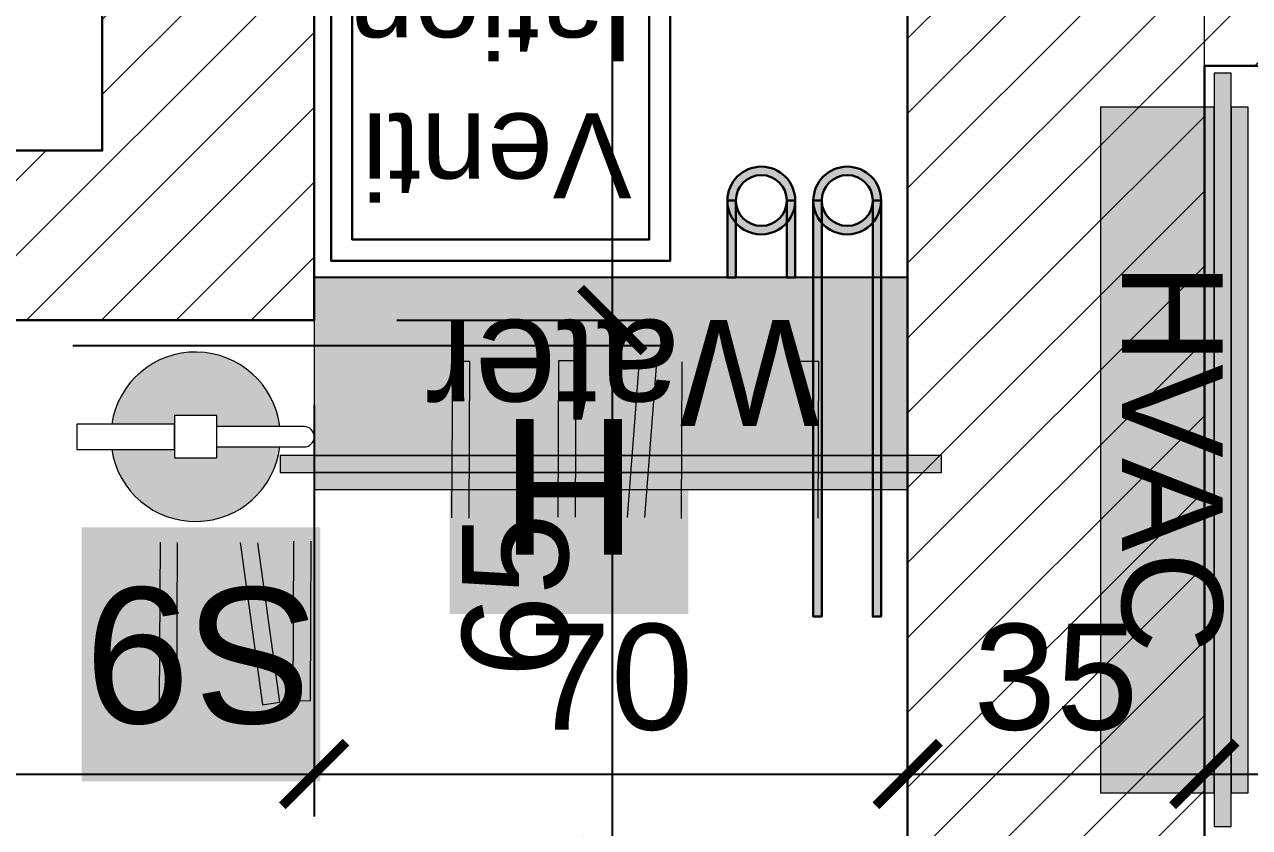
# Model space of a CAD drawing. Header units: centimetres. Extents: x 111832 to 117233, y -55119 to -48329.
# Drawn here: x 115085.2 to 115229.7, y -52692.3 to -52597.5 of the extents above; entities that cross this region are included whole.
import ezdxf

# ---------------------------------------------------------------- set-up
doc = ezdxf.new("R2010")
doc.units = ezdxf.units.CM
doc.header["$LTSCALE"] = 50
doc.header["$MEASUREMENT"] = 0
doc.linetypes.add('AXES', pattern=[2, 1.25, -0.25, 0.25, -0.25])
doc.layers.get('0').update_dxf_attribs({"color": 8})
for name, color, linetype, lineweight in [('ARCHITECTE', 252, 'Continuous', 13), ('CONSOLE ISOL.', 214, 'Continuous', 15), ('ISOLATION', 252, 'Continuous', 0), ('KASETAT_Pen_No__22', 8, 'Continuous', 50), ('KASETAT_Pen_No__75', 6, 'Continuous', 20), ('MACONNERIE COUPE', 7, 'Continuous', 30), ('MACONNERIE HACHURE', 253, 'Continuous', 13), ('mobilimi', 8, 'Continuous', 9)]:
    doc.layers.add(name, color=color, linetype=linetype, lineweight=lineweight)
for name, color, linetype in [('AXES', 10, 'AXES'), ('BORD', 5, 'Continuous'), ('COTE 50ème', 1, 'Continuous'), ('TEXTE', 7, 'Continuous')]:
    doc.layers.add(name, color=color, linetype=linetype)
doc.layers.add('HYPALON', color=7, linetype='Continuous', true_color=0xffaa00)
doc.layers.add('KASETAT_Pen_No__176', color=7, linetype='Continuous', lineweight=15, true_color=0x93a0c6)
doc.styles.add('RS_TEXT_1.50', font='arial.ttf', dxfattribs={"height": 12.5})
doc.styles.add('RS_TXT_50', font='arial.ttf', dxfattribs={"height": 12.5})
doc.dimstyles.new('RS_50CM_LINEAIRE', dxfattribs={"dimscale": 5, "dimtxt": 12.5, "dimasz": 1.5, "dimexe": 1, "dimexo": 2.5, "dimgap": 1, "dimtad": 1, "dimdec": 1, "dimrnd": 0.5, "dimdsep": 46, "dimtxsty": 'RS_TXT_50', "dimblk1": 'ARCHTICK', "dimblk2": 'ARCHTICK', "dimsah": 1, "dimcen": 2.5, "dimdle": 1, "dimclrt": 4, "dimadec": 0, "dimazin": 2, "dimtfac": 1, "dimtdec": 1, "dimtix": 1, "dimtmove": 2, "dimatfit": 3, "dimfxl": 1, "dimtolj": 1, "dimtzin": 0, "dimarcsym": 0})

# ---------------------------------------------------------------- blocks, each defined once
blk = doc.blocks.new('A$C7560ca7f')
at = {"layer": 'AXES', "lineweight": 5, "ltscale": 1.3}
blk.add_line((1270.000211652863, -4150.000002682165), (1270.000211652863, -1058.409073453964), dxfattribs=at)
blk = doc.blocks.new('A$C63baa0da')
at = {"layer": 'ARCHITECTE', "linetype": 'Continuous', "lineweight": 0, "true_color": 0xed1f24}
for points in [[(-65.87835279954015, -30.09711575884285), (-66.87835279954015, -30.09711575884285), (-66.87835279954015, 18.99996635723073), (-65.87835279954015, 18.99996635723073)], [(-65.87835279954015, -30.09711575884285), (-66.87835279954015, -30.09711575884285), (-66.87835279954015, 18.99996635723073), (-65.87835279954015, 18.99996635723073)], [(-59.87835279954015, -30.09711575884285), (-58.87835279954015, -30.09711575884285), (-58.87835279954015, 18.99996635723073), (-59.87835279954015, 18.99996635723073)], [(-59.87835279954015, -30.09711575884285), (-58.87835279954015, -30.09711575884285), (-58.87835279954015, 18.99996635723073), (-59.87835279954015, 18.99996635723073)]]:
    blk.add_hatch(color=240, dxfattribs=at).paths.add_polyline_path(points)
h = blk.add_hatch(color=240, dxfattribs=at)
edge = h.paths.add_edge_path()
edge.add_ellipse((-62.87835279954015, -30.09711575884285), major_axis=(-2.828427124746253, -2.828427124746253), ratio=0.9999999999999554, start_angle=-45.00000000000131, end_angle=134.9999999999987, ccw=False)
edge.add_ellipse((-62.87835279954015, -30.09711575884285), major_axis=(-2.828427124746253, -2.828427124746253), ratio=0.9999999999999554, start_angle=134.9999999999987, end_angle=314.99999999999875, ccw=False)
edge = h.paths.add_edge_path(flags=0)
edge.add_ellipse((-62.87835279954015, -30.09711575884285), major_axis=(-2.121320343559689, -2.121320343559689), ratio=0.9999999999999566, start_angle=134.9999999999987, end_angle=314.9999999999987)
edge.add_ellipse((-62.87835279954015, -30.09711575884285), major_axis=(-2.121320343559689, -2.121320343559689), ratio=0.9999999999999566, start_angle=314.9999999999988, end_angle=494.9999999999987)
h = blk.add_hatch(color=240, dxfattribs=at)
edge = h.paths.add_edge_path()
edge.add_ellipse((-62.87835279954015, -30.09711575884285), major_axis=(-2.828427124746253, -2.828427124746253), ratio=0.9999999999999554, start_angle=-45.00000000000131, end_angle=134.9999999999987, ccw=False)
edge.add_ellipse((-62.87835279954015, -30.09711575884285), major_axis=(-2.828427124746253, -2.828427124746253), ratio=0.9999999999999554, start_angle=134.9999999999987, end_angle=314.99999999999875, ccw=False)
edge = h.paths.add_edge_path(flags=0)
edge.add_ellipse((-62.87835279954015, -30.09711575884285), major_axis=(-2.121320343559689, -2.121320343559689), ratio=0.9999999999999566, start_angle=134.9999999999987, end_angle=314.9999999999987)
edge.add_ellipse((-62.87835279954015, -30.09711575884285), major_axis=(-2.121320343559689, -2.121320343559689), ratio=0.9999999999999566, start_angle=314.9999999999988, end_angle=494.9999999999987)
at = {"layer": 'KASETAT_Pen_No__176', "linetype": 'Continuous', "lineweight": 0, "true_color": 0x139b48}
for points in [[(0, 4), (-70, 4), (-70, 2), (-74, 2), (-74, 0), (-70, 0), (-70, -21), (0, -21), (0, 0), (4, 0), (4, 2), (0, 2)], [(-55.73699223616859, -30.09711575884285), (-56.73699223616859, -30.09711575884285), (-56.73699223616859, -21), (-55.73699223616859, -21)], [(-49.73699223616859, -30.09711575884285), (-48.73699223616859, -30.09711575884285), (-48.73699223616859, -21), (-49.73699223616859, -21)]]:
    blk.add_hatch(color=114, dxfattribs=at).paths.add_polyline_path(points)
h = blk.add_hatch(color=114, dxfattribs=at)
edge = h.paths.add_edge_path()
edge.add_ellipse((-52.73699223616859, -30.09711575884285), major_axis=(-2.828427124746253, -2.828427124746253), ratio=0.9999999999999554, start_angle=-45.00000000000131, end_angle=134.9999999999987, ccw=False)
edge.add_ellipse((-52.73699223616859, -30.09711575884285), major_axis=(-2.828427124746253, -2.828427124746253), ratio=0.9999999999999554, start_angle=134.9999999999987, end_angle=314.99999999999875, ccw=False)
edge = h.paths.add_edge_path(flags=0)
edge.add_ellipse((-52.73699223616859, -30.09711575884285), major_axis=(-2.121320343559689, -2.121320343559689), ratio=0.9999999999999566, start_angle=134.9999999999987, end_angle=314.9999999999987)
edge.add_ellipse((-52.73699223616859, -30.09711575884285), major_axis=(-2.121320343559689, -2.121320343559689), ratio=0.9999999999999566, start_angle=314.9999999999988, end_angle=494.9999999999987)
at = {"layer": 'KASETAT_Pen_No__22', "color": 32, "linetype": 'Continuous', "lineweight": 0, "true_color": 0xcd6928}
for p, q in [((0, 4), (-70, 4)), ((-70, 4), (-70, 2)), ((0, 2), (0, 4)), ((4, 2), (-74, 2)), ((-74, 2), (-74, 0)), ((-70, 2), (0, 2)), ((4, 0), (4, 2)), ((-74, 0), (4, 0)), ((0, 0), (-70, 0)), ((-70, 0), (-70, -21)), ((0, -21), (0, 0)), ((-70, -21), (0, -21))]:
    blk.add_line(p, q, dxfattribs=at)
at = {"layer": 'MACONNERIE COUPE'}
for points in [[(-65.87835279954015, -30.09711575884285), (-66.87835279954015, -30.09711575884285), (-66.87835279954015, 18.99996635723073), (-65.87835279954015, 18.99996635723073)], [(-65.87835279954015, -30.09711575884285), (-66.87835279954015, -30.09711575884285), (-66.87835279954015, 18.99996635723073), (-65.87835279954015, 18.99996635723073)], [(-59.87835279954015, -30.09711575884285), (-58.87835279954015, -30.09711575884285), (-58.87835279954015, 18.99996635723073), (-59.87835279954015, 18.99996635723073)], [(-59.87835279954015, -30.09711575884285), (-58.87835279954015, -30.09711575884285), (-58.87835279954015, 18.99996635723073), (-59.87835279954015, 18.99996635723073)], [(-55.73699223616859, -30.09711575884285), (-56.73699223616859, -30.09711575884285), (-56.73699223616859, -21), (-55.73699223616859, -21)], [(-55.73699223616859, -30.09711575884285), (-56.73699223616859, -30.09711575884285), (-56.73699223616859, -21), (-55.73699223616859, -21)], [(-49.73699223616859, -30.09711575884285), (-48.73699223616859, -30.09711575884285), (-48.73699223616859, -21), (-49.73699223616859, -21)], [(-49.73699223616859, -30.09711575884285), (-48.73699223616859, -30.09711575884285), (-48.73699223616859, -21), (-49.73699223616859, -21)], [(-42, -63), (-2, -63), (-2, -23), (-42, -23)], [(-39.5, -60.5), (-4.5, -60.5), (-4.5, -25.5), (-39.5, -25.5)]]:
    blk.add_lwpolyline(points, close=True, dxfattribs=at)
at = {"layer": 'MACONNERIE COUPE', "extrusion": (0, 0, -1)}
for centre, start_param, end_param in [((-62.87835279954015, -30.09711575884285), 0.7853981633974705, 3.926990816987264), ((-62.87835279954015, -30.09711575884285), 0.7853981633974705, 3.926990816987264), ((-52.73699223616859, -30.09711575884285), 0.7853981633974705, 3.926990816987264), ((-52.73699223616859, -30.09711575884285), 0.7853981633974705, 3.926990816987264), ((-62.87835279954015, -30.09711575884285), 3.926990816987264, 7.068583470577057), ((-62.87835279954015, -30.09711575884285), 3.926990816987264, 7.068583470577057), ((-52.73699223616859, -30.09711575884285), 3.926990816987264, 7.068583470577057), ((-52.73699223616859, -30.09711575884285), 3.926990816987264, 7.068583470577057)]:
    blk.add_ellipse(centre, major_axis=(-2.828427124746253, -2.828427124746253), ratio=0.9999999999999554, start_param=start_param, end_param=end_param, dxfattribs=at)
at = {"layer": 'MACONNERIE COUPE'}
for centre, start_param, end_param in [((-62.87835279954015, -30.09711575884285), 2.356194490192323, 5.497787143782116), ((-62.87835279954015, -30.09711575884285), 2.356194490192323, 5.497787143782116), ((-52.73699223616859, -30.09711575884285), 2.356194490192323, 5.497787143782116), ((-52.73699223616859, -30.09711575884285), 2.356194490192323, 5.497787143782116), ((-62.87835279954015, -30.09711575884285), 5.497787143782116, 8.639379797371909), ((-62.87835279954015, -30.09711575884285), 5.497787143782116, 8.639379797371909), ((-52.73699223616859, -30.09711575884285), 5.497787143782116, 8.639379797371909), ((-52.73699223616859, -30.09711575884285), 5.497787143782116, 8.639379797371909)]:
    blk.add_ellipse(centre, major_axis=(-2.121320343559689, -2.121320343559689), ratio=0.9999999999999566, start_param=start_param, end_param=end_param, dxfattribs=at)
at = {"layer": 'TEXTE', "attachment_point": 4, "style": 'RS_TEXT_1.50'}
for s, insert, char_height, width in [('Water', (-59.62249789945781, -9.842053306223534), 12.5, 4.547473508864641e-13), ('Venti\\Plation', (-37.45414668330341, -43.78018041417818), 10, 3.637978807091713e-13)]:
    blk.add_mtext(s, dxfattribs=dict(at, insert=insert, char_height=char_height, width=width))
blk = doc.blocks.new('_ArchTick')
at = {"color": 0, "linetype": 'ByBlock', "const_width": 0.15}
blk.add_lwpolyline([(-0.5, -0.5), (0.5, 0.5)], dxfattribs=at)
blk = doc.blocks.new('*D1180')
at = {"layer": 'COTE 50ème', "color": 0, "lineweight": -2, "ltscale": 0.5, "transparency": 16777216}
for p, q in [((114799.3673900786, -52632.98181260221), (114799.3673900786, -52690.93629497559)), ((115119.3672364946, -52642.38203354603), (115119.3672364946, -52690.93629497559)), ((114794.3673900786, -52685.93629497559), (115124.3672364946, -52685.93629497559))]:
    blk.add_line(p, q, dxfattribs=at)
at = {"layer": 'Defpoints', "color": 0, "ltscale": 0.5, "transparency": 16777216}
for p in [(114799.3673900786, -52620.48181260221), (115119.3672364946, -52629.88203354603), (115119.3672364946, -52685.93629497559)]:
    blk.add_point(p, dxfattribs=at)
at = {"layer": 'COTE 50ème', "color": 0, "lineweight": -2, "ltscale": 0.5, "transparency": 16777216, "xscale": 7.5, "yscale": 7.5, "zscale": 7.5, "rotation": 180}
blk.add_blockref('_ArchTick', (114799.3673900786, -52685.93629497559), dxfattribs=at)
at = {"layer": 'COTE 50ème', "color": 0, "lineweight": -2, "ltscale": 0.5, "transparency": 16777216, "xscale": 7.5, "yscale": 7.5, "zscale": 7.5}
blk.add_blockref('_ArchTick', (115119.3672364946, -52685.93629497559), dxfattribs=at)
at = {"layer": 'COTE 50ème', "color": 4, "ltscale": 0.5, "transparency": 16777216, "insert": (114959.3673132866, -52674.54986932757), "char_height": 12.5, "attachment_point": 5, "style": 'RS_TXT_50'}
blk.add_mtext('\\A1;320', dxfattribs=at)
blk = doc.blocks.new('*D1181')
at = {"layer": 'COTE 50ème', "color": 0, "lineweight": -2, "ltscale": 0.5, "transparency": 16777216}
for p, q in [((115119.3672364946, -52642.38203354603), (115119.3672364946, -52690.93629497559)), ((115189.3673151266, -52669.2139710515), (115189.3673151266, -52690.93629497559)), ((115114.3672364946, -52685.93629497559), (115194.3673151266, -52685.93629497559))]:
    blk.add_line(p, q, dxfattribs=at)
at = {"layer": 'Defpoints', "color": 0, "ltscale": 0.5, "transparency": 16777216}
for p in [(115119.3672364946, -52629.88203354603), (115189.3673151266, -52656.7139710515), (115189.3673151266, -52685.93629497559)]:
    blk.add_point(p, dxfattribs=at)
at = {"layer": 'COTE 50ème', "color": 0, "lineweight": -2, "ltscale": 0.5, "transparency": 16777216, "xscale": 7.5, "yscale": 7.5, "zscale": 7.5, "rotation": 180}
blk.add_blockref('_ArchTick', (115119.3672364946, -52685.93629497559), dxfattribs=at)
at = {"layer": 'COTE 50ème', "color": 0, "lineweight": -2, "ltscale": 0.5, "transparency": 16777216, "xscale": 7.5, "yscale": 7.5, "zscale": 7.5}
blk.add_blockref('_ArchTick', (115189.3673151266, -52685.93629497559), dxfattribs=at)
at = {"layer": 'COTE 50ème', "color": 4, "ltscale": 0.5, "transparency": 16777216, "insert": (115154.3672758106, -52674.55413262907), "char_height": 12.5, "attachment_point": 5, "style": 'RS_TXT_50'}
blk.add_mtext('\\A1;70', dxfattribs=at)
blk = doc.blocks.new('*D1182')
at = {"layer": 'COTE 50ème', "color": 0, "lineweight": -2, "ltscale": 0.5, "transparency": 16777216}
for p, q in [((115224.3673132866, -52614.86233709178), (115224.3673132866, -52690.93629497559)), ((115189.3673151266, -52669.2139710515), (115189.3673151266, -52690.93629497559)), ((115184.3673151266, -52685.93629497559), (115229.3673132866, -52685.93629497559))]:
    blk.add_line(p, q, dxfattribs=at)
at = {"layer": 'Defpoints', "color": 0, "ltscale": 0.5, "transparency": 16777216}
for p in [(115224.3673132866, -52602.36233709178), (115189.3673151266, -52656.7139710515), (115224.3673132866, -52685.93629497559)]:
    blk.add_point(p, dxfattribs=at)
at = {"layer": 'COTE 50ème', "color": 0, "lineweight": -2, "ltscale": 0.5, "transparency": 16777216, "xscale": 7.5, "yscale": 7.5, "zscale": 7.5, "rotation": 180}
blk.add_blockref('_ArchTick', (115189.3673151266, -52685.93629497559), dxfattribs=at)
at = {"layer": 'COTE 50ème', "color": 0, "lineweight": -2, "ltscale": 0.5, "transparency": 16777216, "xscale": 7.5, "yscale": 7.5, "zscale": 7.5}
blk.add_blockref('_ArchTick', (115224.3673132866, -52685.93629497559), dxfattribs=at)
at = {"layer": 'COTE 50ème', "color": 4, "ltscale": 0.5, "transparency": 16777216, "insert": (115206.8673142066, -52674.54986932757), "char_height": 12.5, "attachment_point": 5, "style": 'RS_TXT_50'}
blk.add_mtext('\\A1;35', dxfattribs=at)
blk = doc.blocks.new('*D1183')
at = {"layer": 'COTE 50ème', "color": 0, "lineweight": -2, "ltscale": 0.5, "transparency": 16777216}
for p, q in [((115224.3673132866, -52614.86233709178), (115224.3673132866, -52690.93629497559)), ((115494.3673149637, -52637.66903449614), (115494.3673149637, -52690.93629497559)), ((115219.3673132866, -52685.93629497559), (115499.3673149637, -52685.93629497559))]:
    blk.add_line(p, q, dxfattribs=at)
at = {"layer": 'Defpoints', "color": 0, "ltscale": 0.5, "transparency": 16777216}
for p in [(115224.3673132866, -52602.36233709178), (115494.3673149637, -52625.16903449614), (115494.3673149637, -52685.93629497559)]:
    blk.add_point(p, dxfattribs=at)
at = {"layer": 'COTE 50ème', "color": 0, "lineweight": -2, "ltscale": 0.5, "transparency": 16777216, "xscale": 7.5, "yscale": 7.5, "zscale": 7.5, "rotation": 180}
blk.add_blockref('_ArchTick', (115224.3673132866, -52685.93629497559), dxfattribs=at)
at = {"layer": 'COTE 50ème', "color": 0, "lineweight": -2, "ltscale": 0.5, "transparency": 16777216, "xscale": 7.5, "yscale": 7.5, "zscale": 7.5}
blk.add_blockref('_ArchTick', (115494.3673149637, -52685.93629497559), dxfattribs=at)
at = {"layer": 'COTE 50ème', "color": 4, "ltscale": 0.5, "transparency": 16777216, "insert": (115359.3673141251, -52674.55413262907), "char_height": 12.5, "attachment_point": 5, "style": 'RS_TXT_50'}
blk.add_mtext('\\A1;270', dxfattribs=at)
blk = doc.blocks.new('*D1244')
at = {"layer": 'COTE 50ème', "color": 0, "lineweight": -2, "ltscale": 0.5, "transparency": 16777216}
for p, q in [((115154.5438923914, -52702.36232123784), (115154.5438923914, -52627.36232218579)), ((115129.1201816798, -52632.36232218579), (115159.5438923914, -52632.36232218579)), ((115182.5805029407, -52697.36232123784), (115149.5438923914, -52697.36232123784))]:
    blk.add_line(p, q, dxfattribs=at)
at = {"layer": 'Defpoints', "color": 0, "ltscale": 0.5, "transparency": 16777216}
for p in [(115116.6201816798, -52632.36232218579), (115154.5438923914, -52632.36232218579), (115195.0805029407, -52697.36232123784)]:
    blk.add_point(p, dxfattribs=at)
at = {"layer": 'COTE 50ème', "color": 0, "lineweight": -2, "ltscale": 0.5, "transparency": 16777216, "xscale": 7.5, "yscale": 7.5, "zscale": 7.5}
for p, rotation in [((115154.5438923914, -52632.36232218579), 90), ((115154.5438923914, -52697.36232123784), 270)]:
    blk.add_blockref('_ArchTick', p, dxfattribs=dict(at, rotation=rotation))
at = {"layer": 'COTE 50ème', "color": 4, "ltscale": 0.5, "transparency": 16777216, "insert": (115143.1617300448, -52664.86232171184), "char_height": 12.5, "attachment_point": 5, "rotation": 90, "style": 'RS_TXT_50'}
blk.add_mtext('\\A1;65', dxfattribs=at)
blk = doc.blocks.new('*D1245')
at = {"layer": 'COTE 50ème', "color": 0, "lineweight": -2, "ltscale": 0.5, "transparency": 16777216}
for p, q in [((115154.5438923914, -52637.36232218579), (115154.5438923914, -52524.36225641912)), ((115181.1735012469, -52529.36225641912), (115149.5438923914, -52529.36225641912)), ((115129.1201816798, -52632.36232218579), (115159.5438923914, -52632.36232218579))]:
    blk.add_line(p, q, dxfattribs=at)
at = {"layer": 'Defpoints', "color": 0, "ltscale": 0.5, "transparency": 16777216}
for p in [(115154.5438923914, -52529.36225641912), (115193.6735012469, -52529.36225641912), (115116.6201816798, -52632.36232218579)]:
    blk.add_point(p, dxfattribs=at)
at = {"layer": 'COTE 50ème', "color": 0, "lineweight": -2, "ltscale": 0.5, "transparency": 16777216, "xscale": 7.5, "yscale": 7.5, "zscale": 7.5}
for p, rotation in [((115154.5438923914, -52529.36225641912), 90), ((115154.5438923914, -52632.36232218579), 270)]:
    blk.add_blockref('_ArchTick', p, dxfattribs=dict(at, rotation=rotation))
at = {"layer": 'COTE 50ème', "color": 4, "ltscale": 0.5, "transparency": 16777216, "insert": (115143.1574667434, -52580.86228930247), "char_height": 12.5, "attachment_point": 5, "rotation": 90, "style": 'RS_TXT_50'}
blk.add_mtext('\\A1;103', dxfattribs=at)

msp = doc.modelspace()

# ---------------------------------------------------------------- hatches: boundary and pattern name
at = {"layer": 'HYPALON', "linetype": 'Continuous', "lineweight": 0, "true_color": 0xed1f24}
h = msp.add_hatch(color=240, dxfattribs=at)
edge = h.paths.add_edge_path()
edge.add_ellipse((115105.3788335924, -52646.13797396754), major_axis=(7.071067811866005, 7.071067811866006), ratio=0.9999999999998976, start_angle=-38.10789742065651, end_angle=126.37307344131841, ccw=False)
edge.add_line((115115.3065725092, -52644.93797396754), (115107.8788335924, -52644.93797396754))
edge.add_line((115107.8788335924, -52644.93797396754), (115107.8788335924, -52643.63797396754))
edge.add_line((115107.8788335924, -52643.63797396754), (115102.8788335924, -52643.63797396754))
edge.add_line((115102.8788335924, -52643.63797396754), (115102.8788335924, -52644.63797396754))
edge.add_line((115102.8788335924, -52644.63797396754), (115095.4919736257, -52644.63797396754))
edge = h.paths.add_edge_path()
edge.add_line((115107.8788335924, -52648.63797396754), (115107.8788335924, -52647.33797396754))
edge.add_line((115107.8788335924, -52647.33797396754), (115115.3065725092, -52647.33797396754))
edge.add_ellipse((115105.3788335924, -52646.13797396754), major_axis=(7.071067811866006, -7.071067811866005), ratio=0.9999999999998975, start_angle=233.6269265586816, end_angle=398.1078974206565, ccw=False)
edge.add_line((115095.4919736257, -52647.63797396754), (115102.8788335924, -52647.63797396754))
edge.add_line((115102.8788335924, -52647.63797396754), (115102.8788335924, -52648.63797396754))
edge.add_line((115102.8788335924, -52648.63797396754), (115107.8788335924, -52648.63797396754))
for points in [[(115163.4903268365, -52667.04375329139), (115135.3527778332, -52667.04375329139), (115135.3527778332, -52637.07938320375), (115163.4903268365, -52637.07938320375)], [(115120.088856942, -52686.79611712001), (115091.9513079387, -52686.79611712001), (115091.9513079387, -52656.83174703236), (115120.088856942, -52656.83174703236)]]:
    msp.add_hatch(color=240, dxfattribs=at).paths.add_polyline_path(points)
at = {"layer": 'KASETAT_Pen_No__75', "linetype": 'Continuous', "lineweight": 0, "true_color": 0xbf00bf}
msp.add_hatch(color=212, dxfattribs=at).paths.add_polyline_path([(115229.5168673514, -52688.13967153585), (115229.5168673514, -52607.23967153584), (115227.5168673514, -52607.23967153584), (115227.5168673514, -52603.23967153584), (115225.5168673514, -52603.23967153584), (115225.5168673514, -52607.23967153584), (115212.1168673514, -52607.23967153584), (115212.1168673514, -52688.13967153585), (115225.5168673514, -52688.13967153585), (115225.5168673514, -52692.13967153585), (115227.5168673514, -52692.13967153585), (115227.5168673514, -52688.13967153585)])
at = {"layer": 'MACONNERIE HACHURE'}
h = msp.add_hatch(dxfattribs=at)
h.set_pattern_fill('ANSI31', color=256, scale=50, style=0)
h.set_pattern_definition([(45, (923.7212186791294, 14234.10157804844), (-4.419417382415921, 4.419417382415922), [])])
h.paths.add_polyline_path([(114499.3673132866, -53137.3623347027), (114499.3673132866, -53147.3623347027), (114399.3673132867, -53147.3623347027), (114399.3673132867, -53097.3623347027), (114499.3673132866, -53097.3623347027), (114499.3673132866, -53107.3623347027), (114414.3673132866, -53107.3623347027), (114414.3673132866, -53137.3623347027)])
h.paths.add_polyline_path([(115954.3670770887, -52057.36234384876), (116034.3675259826, -52057.36234384876), (116034.3675259826, -52082.36233470272), (115954.3670770887, -52082.36233470272)])
h.paths.add_polyline_path([(113964.3675494846, -52057.36234384876), (113884.3671005907, -52057.36234384876), (113884.3671005907, -52082.36233470272), (113964.3675494846, -52082.36233470272)])
h.paths.add_polyline_path([(113884.3671909257, -52082.36233470272), (113859.3671909256, -52082.36233470272), (113859.3674627269, -52130.36232811021), (113884.3674627269, -52130.36232811021)])
h.paths.add_polyline_path([(113989.3675494846, -52154.2508417849), (113964.3675494846, -52154.2508417849), (113964.3675494846, -52147.3623347027), (113989.3675494846, -52147.3623347027)])
h.paths.add_polyline_path([(115954.3670770887, -52154.2508417849), (115929.3670770887, -52154.2508417849), (115929.3670770887, -52147.3623347027), (115954.3670770887, -52147.3623347027)])
h.paths.add_polyline_path([(114926.3673132866, -53272.3623347027), (114926.3673132866, -53387.36233470272), (114992.3673132866, -53387.36233470272), (114992.3673132866, -53272.3623347027), (114972.3673132866, -53272.3623347027), (114972.3673132866, -53367.36233470272), (114946.3673132866, -53367.36233470272), (114946.3673132866, -53272.3623347027)])
h.paths.add_polyline_path([(115224.3672467198, -53762.36233470272), (115294.3672379353, -53762.36233470272), (115294.3672898392, -53622.36220740923), (115269.3672238225, -53622.36220740923), (115269.3672366973, -53737.36233470272), (115224.3672474649, -53737.36233336161)])
h.paths.add_polyline_path([(114694.3673150747, -53762.36233470272), (114624.3673238593, -53762.36233470272), (114624.3673238593, -53622.36220740923), (114649.3673379721, -53622.36220740923), (114649.3673250973, -53737.36233470272), (114694.3673143297, -53737.36233336161)])
h.paths.add_polyline_path([(114224.3669416724, -53134.3623347027), (114329.3674828942, -53134.3623347027), (114329.3674828942, -53109.3623347027), (114224.3669416724, -53109.3623347027)])
h.paths.add_polyline_path([(115694.3676849008, -53134.3623347027), (115589.367143679, -53134.3623347027), (115589.367143679, -53109.3623347027), (115694.3676849008, -53109.3623347027)])
h.paths.add_polyline_path([(113964.3676440327, -52902.2509400719), (113989.367636667, -52902.2509400719), (113989.3666614783, -52887.36238881366), (113964.366668844, -52887.36238881366)])
h.paths.add_polyline_path([(116034.3676279522, -53342.47375485945), (116059.3676279522, -53342.47375485945), (116059.3676265898, -53397.36095013971), (116034.3676265898, -53397.36095013971)])
h.paths.add_polyline_path([(116034.3676143168, -53087.36211823281), (116059.3676143168, -53087.36211823281), (116059.3674645131, -53157.36235783613), (116034.3674645131, -53157.36235783613)])
h.paths.add_polyline_path([(116034.367621683, -52902.2509400719), (116059.3676143173, -52902.2509400719), (116059.3676143173, -52747.36241119515), (116034.367621683, -52747.36241119515)])
h.paths.add_polyline_path([(116034.3676143167, -52502.36233470269), (116059.3676143167, -52502.36233470269), (116059.3676405879, -52542.36241119516), (116034.3676405879, -52542.36241119516)])
h.paths.add_polyline_path([(113884.3669730417, -53342.47375485945), (113859.3669730417, -53342.47375485945), (113859.3669742338, -53397.36095013971), (113884.3669742338, -53397.36095013971)])
h.paths.add_polyline_path([(113884.3669859853, -53087.36211823281), (113859.3669859853, -53087.36211823281), (113859.3669876989, -53157.36235783613), (113884.3669876989, -53157.36235783613)])
h.paths.add_polyline_path([(113884.3669791406, -52902.2509400719), (113859.3669865063, -52902.2509400719), (113859.3669865063, -52747.36241119515), (113884.3669791406, -52747.36241119515)])
h.paths.add_polyline_path([(113884.3669859853, -52494.36231314127), (113859.3669859853, -52494.36231314127), (113859.3669859853, -52542.36241119516), (113884.3669859853, -52542.36241119516)])
h.paths.add_polyline_path([(115929.3679861652, -52507.36281303041), (115764.3673132867, -52507.36253177626), (115764.3673132867, -52482.36232874184), (115929.3679861652, -52482.36260999599)])
h.paths.add_polyline_path([(115704.3673132867, -52507.36253177626), (115701.336205546, -52507.36253177626), (115701.336205546, -52482.36232874184), (115704.3673132867, -52482.36232874184)])
h.paths.add_polyline_path([(115606.336205546, -52507.36233410623), (115579.3673132866, -52507.36233410623), (115579.3673132866, -52482.36233466915), (115606.336205546, -52482.36233466915)])
h.paths.add_polyline_path([(114214.3673132865, -52507.36253177626), (114217.3984210272, -52507.36253177626), (114217.3984210272, -52482.36232874184), (114214.3673132865, -52482.36232874184)])
h.paths.add_polyline_path([(114312.3984210272, -52507.36233410623), (114339.3673132867, -52507.36233410623), (114339.3673132867, -52482.36233466915), (114312.3984210272, -52482.36233466915)])
h.paths.add_polyline_path([(114679.3673132866, -53134.3623347027), (114694.3673095613, -53134.3623347027), (114694.3673095613, -53109.3623347027), (114679.3673132866, -53109.3623347027)])
h.paths.add_polyline_path([(115954.3673068341, -52902.2509400719), (115929.3673141998, -52902.2509400719), (115929.3682893885, -52887.36238881366), (115954.3682820228, -52887.36238881366)])
h.paths.add_polyline_path([(115494.3673149637, -52677.3623347027), (115506.3673149637, -52677.3623347027), (115506.3673149638, -52507.28759579634), (115519.3673132866, -52507.36233466915), (115519.3673132866, -52482.36233466915), (115494.3673149637, -52482.36233466915), (115494.3673149637, -52590.36233709178), (115484.3673149637, -52590.36233709178), (115484.3673149637, -52602.36233709178), (115494.3673149637, -52602.36233709178)])
h.paths.add_polyline_path([(115506.3673149637, -52804.3623347027), (115506.3673149637, -52814.3623347027), (115494.3673149637, -52814.3623347027), (115494.3673149637, -52769.3623347027), (115506.3673149637, -52769.3623347027), (115506.3673149637, -52779.3623347027), (115929.3673132866, -52779.3623347027), (115929.3673132866, -52804.3623347027)])
h.paths.add_polyline_path([(115239.3673132866, -53134.3623347027), (115224.3673170119, -53134.3623347027), (115224.3673170119, -53109.3623347027), (115239.3673132866, -53109.3623347027)])
h.paths.add_polyline_path([(115392.3673149637, -52928.3623347027), (115370.3673149637, -52928.3623347027), (115370.3673149637, -52819.36231992404), (115224.3673132866, -52819.36231992404), (115224.3673132866, -52807.36231973386), (115382.3673149637, -52807.36231973386), (115382.3673149637, -52916.3623347027), (115392.3673149637, -52916.3623347027)])
h.paths.add_polyline_path([(115506.3673149637, -52906.3623347027), (115494.3673149637, -52906.3623347027), (115494.3673149637, -52916.36233442239), (115484.3673149637, -52916.3623347027), (115484.3673149637, -52928.3623347027), (115494.3673149637, -52928.36233442239), (115494.3673114466, -53097.3623347027), (115418.9673132866, -53097.3623347027), (115418.9673132866, -53107.3623347027), (115504.3673132866, -53107.3623347027), (115504.3673132866, -53137.3623347027), (115418.9673132866, -53137.3623347027), (115418.9673132866, -53147.3623347027), (115519.3673132866, -53147.3623347027), (115519.3673132865, -53107.3623347027), (115506.3673149637, -53107.3623347027)])
h.paths.add_polyline_path([(115224.3673132755, -52602.36233709178), (115224.3673157783, -52697.36232123781), (115189.3673157672, -52697.36232123781), (115189.3673133087, -52541.36225641909), (115119.3673132866, -52541.36225641909), (115119.3673170119, -52529.36225641909), (115224.3673132802, -52529.36225641909), (115224.3673132802, -52590.36233709178), (115234.3673132802, -52590.36233709178), (115234.3673132802, -52602.36233709178)])
h.paths.add_polyline_path([(114229.3674856509, -52082.36232891651), (113989.3675494846, -52082.36232313034), (113989.3675494846, -52057.3623347027), (114229.3674856509, -52057.36234048888)])
h.paths.add_polyline_path([(114564.3673132866, -52357.36232313036), (114564.3673132866, -52382.36232313036), (114564.3673132867, -52382.36232313034), (114564.3673132867, -52422.36233472756), (114576.367313469, -52422.36233467783), (114576.367313469, -52412.36233074202), (114586.3673137798, -52412.36233074202), (114586.3673137798, -52400.36233649086), (114576.367313469, -52400.36233649086), (114576.367313469, -52252.36233646072), (114799.3673132866, -52252.36238224641), (114799.3673112384, -52232.36233470272), (114576.3673132867, -52232.36233470272), (114576.3673132867, -52224.36233646072), (114564.3673132867, -52224.36233646072)])
h.paths.add_polyline_path([(113989.3673059209, -53082.36233079183), (113964.3673132866, -53082.36233079183), (113964.3673132866, -53062.36233738491), (113989.3673059209, -53062.36233738491)])
h.paths.add_polyline_path([(115372.3673149635, -52308.36237861968), (115119.3673149636, -52308.36237861968), (115119.3673170119, -52288.36233646072), (115372.3673149635, -52288.36233646072), (115372.3673149635, -52278.36233646072), (115384.3673149635, -52278.36233646072), (115384.3673149636, -52590.36233709178), (115392.3673149637, -52590.36233709178), (115392.3673149637, -52602.36233709178), (115316.3673132802, -52602.36233709178), (115316.3673132802, -52590.36233709178), (115372.3673149635, -52590.36233709178)])
h.paths.add_polyline_path([(115229.3673010141, -52082.36233570686), (115372.3673132865, -52082.36233570686), (115372.3673132865, -52196.36233746486), (115384.3673132865, -52196.36233746486), (115384.3673132865, -52082.36233570686), (115409.367140163, -52082.36233470272), (115409.367140163, -52057.3623347027), (115229.3673010141, -52057.36233570684)])
h.paths.add_polyline_path([(115146.0339799533, -52902.3623347027), (115189.3673132866, -52902.3623347027), (115189.3673132866, -52942.3623347027), (115146.0339799533, -52942.3623347027)])
h.paths.add_polyline_path([(114979.3673132866, -52902.3623347027), (115019.3673132866, -52902.3623347027), (115019.3673132866, -52942.3623347027), (114979.3673132866, -52942.3623347027)])
h.paths.add_polyline_path([(114772.7006466199, -52902.3623347027), (114729.3673132866, -52902.3623347027), (114729.3673132866, -52942.3623347027), (114772.7006466199, -52942.3623347027)])
h.paths.add_polyline_path([(114939.3673132866, -52902.3623347027), (114899.3673132866, -52902.3623347027), (114899.3673132866, -52942.3623347027), (114939.3673132866, -52942.3623347027)])
h.paths.add_polyline_path([(115094.3673132866, -52082.36233470272), (115074.3673128396, -52082.36233470272), (115074.3673128396, -52057.3623347027), (115094.3673132866, -52057.3623347027)])
h.paths.add_polyline_path([(114706.3673132738, -52529.36215176535), (114706.3673132738, -52400.36233649086), (114668.3673137798, -52400.36233649086), (114668.3673137798, -52412.3623347027), (114694.3673139661, -52412.36232678134), (114694.3673136419, -52560.22860138064), (114576.3673137798, -52560.22860138064), (114576.3673137798, -52504.36233472756), (114564.3673134929, -52504.36233472756), (114564.3673134929, -52572.3623347027), (114694.3673133133, -52572.22860138064), (114694.3673131931, -52697.3623199952), (114729.3673131974, -52697.3623199952), (114729.3673132866, -52541.36225641909), (114799.3673900786, -52541.36225641909), (114799.3673270352, -52529.36215176535)])
h.paths.add_polyline_path([(115929.3673132866, -52082.36233470272), (115869.3673132866, -52082.36233470272), (115869.3673132866, -52057.3623347027), (115929.3673132866, -52057.36233470269)])
h.paths.add_polyline_path([(114974.3673409592, -52082.36233470272), (114824.3673132866, -52082.36233470272), (114824.3673132866, -52057.3623347027), (114974.3673409592, -52057.3623347027)])
h.paths.add_polyline_path([(114689.3673255592, -52082.36233470272), (114576.3673132867, -52082.36233470272), (114576.3673132867, -52142.36233646072), (114564.3673132867, -52142.36233646072), (114564.3673132867, -52082.36233470272), (114329.3674866195, -52082.36232313034), (114329.3674866195, -52057.36232313032), (114689.3673255592, -52057.3623347027)])
h.paths.add_polyline_path([(115094.3673132866, -52562.3623347027), (115094.3673132866, -52612.36232218576), (115009.3673132866, -52612.36232218576), (115009.3673132866, -52632.36232218576), (115119.3672364946, -52632.36232218576), (115119.3672364946, -52562.3623347027)])
h.paths.add_polyline_path([(114909.3673132866, -52632.36232218576), (114799.3673900786, -52632.36232218576), (114799.3673900786, -52562.3623347027), (114824.3673132866, -52562.3623347027), (114824.3673132866, -52612.36232218576), (114909.3673132866, -52612.36232218576)])

# ---------------------------------------------------------------- linework, layer by layer
at = {"layer": 'BORD'}
msp.add_lwpolyline([(115189.3673132866, -52627.36235736514), (115119.3672364946, -52627.36235736514), (115119.3672364946, -52541.36225641909), (115189.3673132866, -52541.36225641909)], close=True, dxfattribs=at)
at = {"layer": 'CONSOLE ISOL.'}
msp.add_lwpolyline([(114694.3673132866, -53272.36239163231), (115224.3673132866, -53272.36239163231), (115224.3673132866, -52797.36239163231), (115189.3673132866, -52797.36237666347), (115189.3673132866, -52552.3623133487), (115106.8672364946, -52552.3623106665), (115106.8672364946, -52057.36238895012), (114811.8673516826, -52057.36238942386), (114811.8674284746, -52552.36231019276), (114729.3673132866, -52552.36231240121), (114729.3673062303, -52797.36238414789), (114694.3673062303, -52797.36238414789)], close=True, dxfattribs=at)
at = {"layer": 'HYPALON'}
msp.add_line((115090.888199193, -52635.36235419681), (115160.888199193, -52635.36235419681), dxfattribs=at)
at = {"layer": 'HYPALON', "color": 240, "linetype": 'Continuous', "lineweight": 0, "true_color": 0xed1f24}
for p, q in [((115102.8788335924, -52644.63797396754), (115091.3788335924, -52644.63797396754)), ((115091.3788335924, -52644.63797396754), (115091.3788335924, -52647.63797396754)), ((115107.8788335924, -52643.63797396754), (115102.8788335924, -52643.63797396754)), ((115102.8788335924, -52643.63797396754), (115102.8788335924, -52648.63797396754)), ((115102.8788335924, -52647.63797396754), (115102.8788335924, -52644.63797396754)), ((115107.8788335924, -52648.63797396754), (115107.8788335924, -52643.63797396754)), ((115118.1788335924, -52644.93797396754), (115107.8788335924, -52644.93797396754)), ((115091.3788335924, -52647.63797396754), (115102.8788335924, -52647.63797396754)), ((115107.8788335924, -52647.33797396754), (115118.1788335924, -52647.33797396754)), ((115102.8788335924, -52648.63797396754), (115107.8788335924, -52648.63797396754))]:
    msp.add_line(p, q, dxfattribs=at)
for centre, major_axis, ratio, start_param, end_param in [((115105.3788335924, -52646.13797396754), (7.071067811866001, 7.071067811866008), 0.9999999999998976, -0.6651082810027114, 2.205626217415607), ((115118.1788335924, -52646.13797396754), (0.8485281374240153, -0.8485281374240143), 0.9999999999996283, 5.497787143781952, 8.639379797371745), ((115105.3788335924, -52646.13797396754), (7.071067811866008, -7.071067811866001), 0.9999999999998975, 4.077559089763978, 6.948293588182297)]:
    msp.add_ellipse(centre, major_axis=major_axis, ratio=ratio, start_param=start_param, end_param=end_param, dxfattribs=at)
at = {"layer": 'KASETAT_Pen_No__22', "color": 8, "linetype": 'Continuous', "lineweight": 0}
for p, q in [((115227.5168673514, -52603.23967153584), (115225.5168673514, -52603.23967153584)), ((115225.5168673514, -52603.23967153584), (115225.5168673514, -52692.13967153585)), ((115227.5168673514, -52692.13967153585), (115227.5168673514, -52603.23967153584)), ((115225.5168673514, -52607.23967153584), (115212.1168673514, -52607.23967153584)), ((115212.1168673514, -52607.23967153584), (115212.1168673514, -52688.13967153585)), ((115225.5168673514, -52688.13967153585), (115225.5168673514, -52607.23967153584)), ((115229.5168673514, -52607.23967153584), (115227.5168673514, -52607.23967153584)), ((115227.5168673514, -52607.23967153584), (115227.5168673514, -52688.13967153585)), ((115229.5168673514, -52688.13967153585), (115229.5168673514, -52607.23967153584)), ((115212.1168673514, -52688.13967153585), (115225.5168673514, -52688.13967153585)), ((115227.5168673514, -52688.13967153585), (115229.5168673514, -52688.13967153585)), ((115225.5168673514, -52692.13967153585), (115227.5168673514, -52692.13967153585))]:
    msp.add_line(p, q, dxfattribs=at)
at = {"layer": 'MACONNERIE COUPE'}
for points in [[(115224.3673132755, -52602.36233709178), (115224.3673157783, -52697.36232123781), (115189.3673157672, -52697.36232123781), (115189.3673133087, -52541.36225641909), (115119.3673132866, -52541.36225641909), (115119.3673170119, -52529.36225641909), (115224.3673132802, -52529.36225641909), (115224.3673132802, -52590.36233709178), (115234.3673132802, -52590.36233709178), (115234.3673132802, -52602.36233709178)], [(115094.3673132866, -52562.3623347027), (115094.3673132866, -52612.36232218576), (115009.3673132866, -52612.36232218576), (115009.3673132866, -52632.36232218576), (115119.3672364946, -52632.36232218576), (115119.3672364946, -52562.3623347027)]]:
    msp.add_lwpolyline(points, close=True, dxfattribs=at)
at = {"layer": 'mobilimi'}
for points in [[(115135.6682079806, -52637.25047616697), (115135.5786943854, -52655.72418152484)], [(115137.6545604094, -52655.73424005079), (115137.7440740046, -52637.26053469478), (115135.6682079806, -52637.25047616697)], [(115148.1890121726, -52637.16019840016), (115148.0994985773, -52655.63390375803)], [(115150.1753646014, -52655.64396228212), (115150.2648781975, -52637.17025692518), (115148.1890121726, -52637.16019840016)], [(115157.7097405912, -52637.18375110383), (115156.28048426, -52655.67354439328)], [(115158.3617878407, -52655.68362926635), (115159.7794566573, -52637.34373963195), (115157.7097405912, -52637.18375110383)], [(115162.7499771816, -52637.29573952257), (115162.6604635864, -52655.76944487951)], [(115178.8067791089, -52655.73424005079), (115178.8962927041, -52637.26053469478), (115176.8204266801, -52637.25047616697)], [(115101.1874725976, -52658.58935511894), (115101.0962834376, -52677.40886147543), (115103.1721494607, -52677.41892000045), (115103.2633386207, -52658.59941364489)], [(115110.6455978564, -52658.6351840835), (115113.2816966837, -52677.759050012), (115115.3381419544, -52677.47558259162), (115112.7425178028, -52658.64534462559)], [(115116.9336161175, -52658.45381399653), (115116.8424269566, -52677.27332035302), (115118.9182929806, -52677.28337887804), (115119.0094821406, -52658.46387252155)]]:
    msp.add_lwpolyline(points, dxfattribs=at)

# ---------------------------------------------------------------- block references
at = {"layer": 'ISOLATION', "ltscale": 0.5, "rotation": 180}
msp.add_blockref('A$C63baa0da', (115119.3673445184, -52648.36235736514), dxfattribs=at)
at = {"layer": 'MACONNERIE COUPE', "lineweight": 5, "ltscale": 0.5}
msp.add_blockref('A$C7560ca7f', (113954.3671016337, -50862.36230234639), dxfattribs=at)

# ---------------------------------------------------------------- texts
at = {"layer": 'HYPALON', "color": 7, "char_height": 16, "width": 185.0559961771141, "attachment_point": 5, "rotation": 179.9999999997994, "style": 'RS_TEXT_1.50'}
for s, insert in [('H', (115149.4215523348, -52652.06156824757)), ('S9', (115106.0200824403, -52671.81393207618))]:
    msp.add_mtext(s, dxfattribs=dict(at, insert=insert))
at = {"layer": 'TEXTE', "insert": (115220.4963513998, -52625.58551990218), "char_height": 11.875, "width": 4.320099833421408e-13, "attachment_point": 4, "rotation": 269.99999999978934, "style": 'RS_TEXT_1.50'}
msp.add_mtext('HVAC', dxfattribs=at)
msp.add_mtext('HVAC', dxfattribs=at)

# ---------------------------------------------------------------- dimensions: what is measured, and where the dimension line sits
at = {"layer": 'COTE 50ème', "ltscale": 0.5}
for base, p1, p2, picture, middle in [((115154.5438923914, -52529.36225641912), (115116.6201816797, -52632.36232218576), (115193.6735012468, -52529.36225641909), '*D1245', (115143.1574667434, -52580.86228930247)), ((115154.5438923914, -52632.36232218579), (115195.0805029406, -52697.36232123781), (115116.6201816797, -52632.36232218576), '*D1244', (115143.1617300448, -52664.86232171184))]:
    dim = msp.add_linear_dim(base=base, p1=p1, p2=p2, angle=90, dimstyle='RS_50CM_LINEAIRE', dxfattribs=at)
    dim.commit()
    dim.dimension.update_dxf_attribs({"geometry": picture, "text_midpoint": middle})
for base, p1, p2, picture, middle in [((115224.3673132866, -52685.93629497559), (115189.3673151266, -52656.7139710515), (115224.3673132866, -52602.36233709178), '*D1182', (115206.8673142066, -52674.54986932757)), ((115494.3673149637, -52685.93629497559), (115224.3673132866, -52602.36233709178), (115494.3673149637, -52625.16903449614), '*D1183', (115359.3673141251, -52674.55413262907)), ((115119.3672364946, -52685.93629497559), (114799.3673900786, -52620.48181260221), (115119.3672364946, -52629.88203354603), '*D1180', (114959.3673132866, -52674.54986932757)), ((115189.3673151266, -52685.93629497559), (115119.3672364946, -52629.88203354603), (115189.3673151266, -52656.7139710515), '*D1181', (115154.3672758106, -52674.55413262907))]:
    dim = msp.add_linear_dim(base=base, p1=p1, p2=p2, dimstyle='RS_50CM_LINEAIRE', dxfattribs=at)
    dim.commit()
    dim.dimension.update_dxf_attribs({"geometry": picture, "text_midpoint": middle})

doc.saveas('drawing.dxf')
